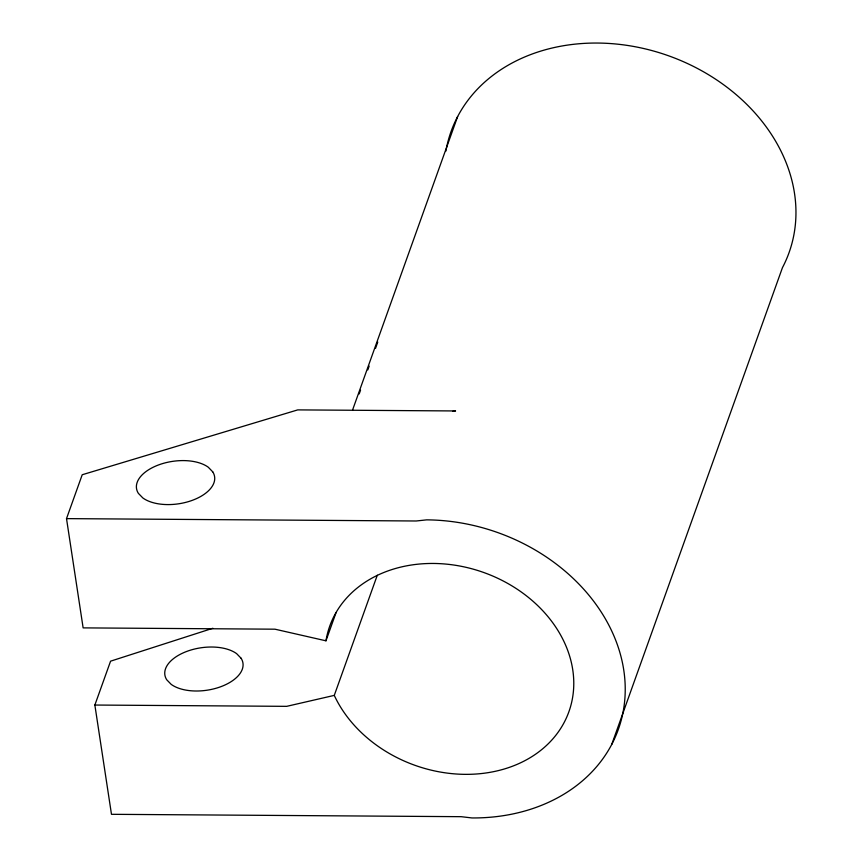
<?xml version="1.0" encoding="UTF-8"?>
<svg xmlns="http://www.w3.org/2000/svg" width="861" height="861" viewBox="0 0 861 861"><rect width="100%" height="100%" fill="white"/><g stroke="black" fill="none" stroke-linecap="round" stroke-linejoin="round"><path stroke-width="1.29" d="M66.512 518.623L416.186 520.991L426.658 519.861A179.518 144.68 19.7 0 1 623.762 670.084A179.518 144.68 19.7 0 1 471.989 817.95L461.152 816.68L111.478 814.312L94.861 705.041L286.691 706.343L334.272 695.387A127.008 102.362 19.7 0 0 533.25 755.764A127.008 102.362 19.7 0 0 506.978 583.005A127.008 102.362 19.7 0 0 325.964 640.81L274.96 629.187L83.13 627.884L66.512 518.623L82.215 474.745L297.745 409.89L455.577 410.955L452.972 411.235M94.861 705.041L110.574 661.173L212.839 628.272M352.579 409.976L457.643 116.547M359.188 393.94L360.555 390.151M367.798 369.918L369.154 366.119M375.493 348.414L377.753 342.086M325.964 640.81L335.93 612.978M334.272 695.387L377.29 575.234M611.73 744.453L782.455 267.642A179.518 144.68 19.7 0 0 666.618 55.104A179.518 144.68 19.7 0 0 445.901 151.095M212.721 471.817L208.265 467.211A39.488 21.439 -8.6 0 0 158.456 464.972A39.488 21.439 -8.6 0 0 138.395 493.375L142.861 497.97A39.488 21.439 -8.6 0 0 192.66 500.209A39.488 21.439 -8.6 0 0 212.721 471.817M241.08 658.235L236.614 653.639A39.488 21.439 -8.6 0 0 186.805 651.4A39.488 21.439 -8.6 0 0 166.743 679.792L171.21 684.387A39.488 21.439 -8.6 0 0 221.019 686.626A39.488 21.439 -8.6 0 0 241.08 658.235"/></g></svg>
